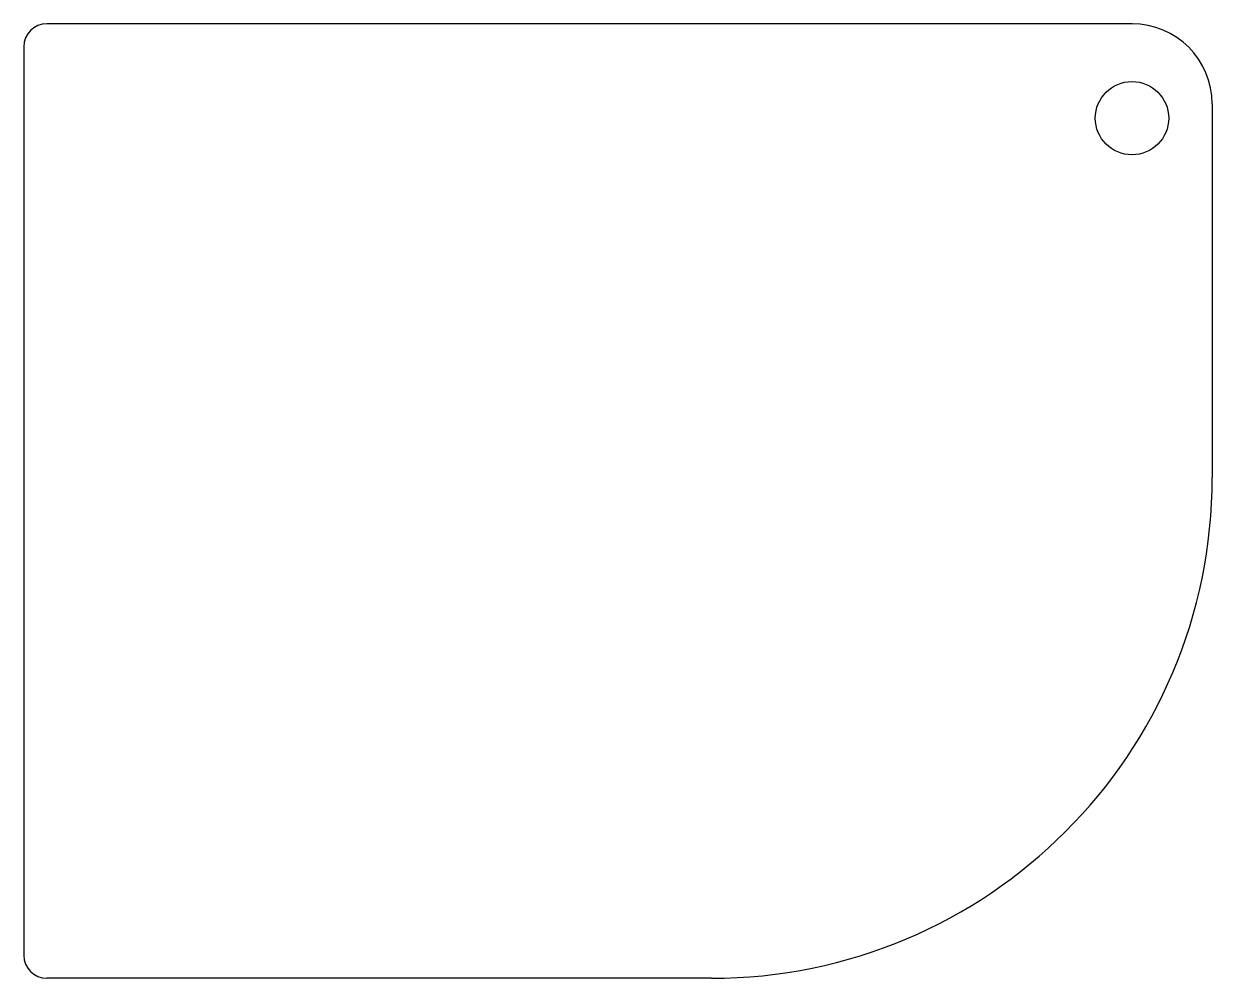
# Model space of a CAD drawing. Header units: millimetres. Extents: x -17.3 to 34.6, y -24.1 to 17.6.
import ezdxf

# ---------------------------------------------------------------- set-up
doc = ezdxf.new("R2010")
doc.units = ezdxf.units.MM

msp = doc.modelspace()

# ---------------------------------------------------------------- linework, layer by layer
at = {"color": 7, "linetype": 'Continuous', "lineweight": 25}
for p, q in [((31.067, 17.588), (-16.283, 17.588)), ((-17.283, 16.588), (-17.283, -23.061)), ((34.567, 14.088), (34.567, -2.212)), ((12.717, -24.061), (-16.283, -24.061))]:
    msp.add_line(p, q, dxfattribs=at)
msp.add_circle((31.067, 13.468), 1.6, dxfattribs=at)
for centre, radius, start, end in [((-16.283, 16.588), 1, 90, 180), ((31.067, 14.088), 3.5, 0, 90), ((12.717, -2.212), 21.85, 270, 0), ((-16.283, -23.061), 1, 180, 270)]:
    msp.add_arc(centre, radius, start, end, dxfattribs=at)

doc.saveas('drawing.dxf')
